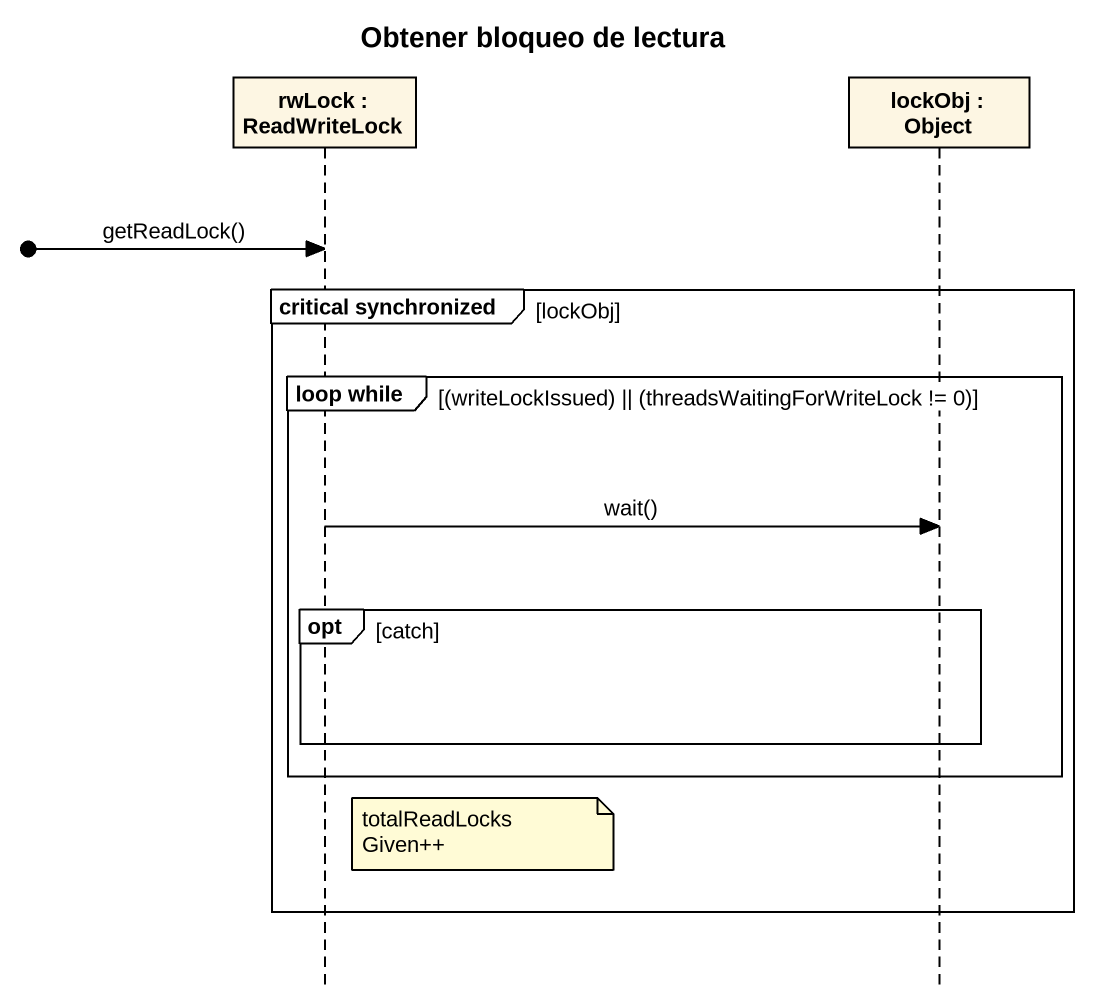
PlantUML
@startuml
title Obtener bloqueo de lectura
hide footbox
participant "rwLock : ReadWriteLock" as rwLock
participant "lockObj : Object" as lockObj

[o-> rwLock : getReadLock()
group critical synchronized [lockObj]
  group loop while [(writeLockIssued) || (threadsWaitingForWriteLock != 0)]
    rwLock -> lockObj : wait()
    opt catch
    end
  end
  note right of rwLock : totalReadLocksGiven++
end
@enduml
